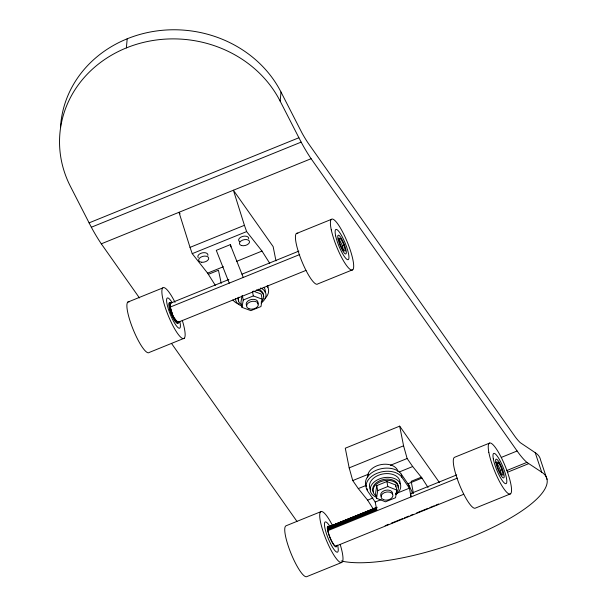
<?xml version="1.0" encoding="UTF-8"?>
<svg xmlns="http://www.w3.org/2000/svg" width="607" height="607" viewBox="0 0 607 607"><rect width="100%" height="100%" fill="white"/><g stroke="black" fill="none" stroke-linecap="round" stroke-linejoin="round"><path stroke-width="0.91" d="M305.989 270.396L178.261 322.211C172.79 318.637 170.499 310.04 169.952 303.568L170.863 303.227M139.451 297.946L101.301 243.824A76.277 16.131 67.9 0 1 91.338 227.238L70.366 186.281A115.823 104.745 5.2 0 1 126.37 47.907L127.197 38.795M341.149 560.959A115.823 32.77 -18.4 0 0 481.753 532.521A115.823 32.77 -18.4 0 0 541.717 472.193L526.906 462.382A76.277 16.131 67.9 0 1 517.126 450.993L311.11 158.708A76.277 16.131 67.9 0 1 301.148 142.121L280.168 101.164L281.003 92.052A115.823 104.745 5.2 0 0 153.981 31.352A115.823 104.745 5.2 0 0 60.51 127.295M336.331 545.503A10.296 2.178 67.9 0 1 332.355 542.294A10.296 2.178 67.9 0 1 327.917 530.632L328.114 527.081L377.068 507.217M376.772 485.63L375.589 493.263L376.537 498.264L385.46 501.807L395.567 497.71L396.743 490.069L395.794 485.069L386.871 481.533L376.772 485.63L377.721 490.623L376.537 498.264M395.529 486.768L395.794 485.069M242.026 295.784L240.941 302.225L242.003 307.377L250.866 310.64L260.972 306.543L262.201 299.183L261.147 294.031L253.165 291.094M242.003 307.377L243.24 300.017L242.352 295.723M178.579 321.505L178.261 322.211M169.952 303.978L170.188 307.294L172.517 314.198L171.819 314.79L175.074 320.784M89.047 222.883L298.849 137.774M91.338 227.238L301.148 142.121M101.301 243.824L311.11 158.708M215.318 285.336L207.594 273.135L192.237 253.658L190.029 247.375L244.424 225.311L233.399 190.234L273.142 246.601L275.973 260.904M192.237 253.658L246.632 231.593L261.989 251.07L269.766 263.355M243.248 277.452L230.265 244.659L216.282 250.334L229.256 283.128M296.322 233.589L331.285 219.408M127.781 302.119L162.752 287.938M207.594 273.135L223.391 266.731M236.548 261.389L261.989 251.07M208.36 274.341L218.459 270.244L221.259 283.408M169.49 303.591L228.885 279.501M242.003 274.174L298.872 251.108M299.699 254.545L169.421 307.4A10.296 2.178 67.9 0 0 171.394 313.69M340.808 238.718L338.797 238.027L340.019 243.87L343.266 250.403L345.277 251.101L344.055 245.258L340.808 238.718L339.252 239.348L342.5 245.888L343.547 250.896M342.5 245.888L344.055 245.258M176.895 322.575L177.676 322.264M243.24 300.017L253.339 295.92L262.201 299.183M352.788 269.72L317.818 283.901A27.452 5.804 67.9 0 1 301.239 259.804A27.452 5.804 67.9 0 1 297.847 233.316M184.247 338.251L149.276 352.432A27.452 5.804 67.9 0 1 132.698 328.334A27.452 5.804 67.9 0 1 129.306 301.846M439.415 482.519L399.679 426.144L345.284 448.209L349.177 467.876L352.743 480.569L358.297 488.597L367.599 500.145L373.146 508.78M349.177 467.876L403.572 445.804L399.679 426.144M352.743 480.569L368.532 474.166M390.476 465.266L407.138 458.505L412.692 466.533L421.994 478.073L428.041 487.504M358.297 488.597L366.196 485.395M399.535 471.867L412.692 466.533M489.523 443.11L454.56 457.299A27.452 5.804 67.9 0 0 459.636 485.122A27.452 5.804 67.9 0 0 475.296 508.142L510.259 493.954M320.982 511.625L286.011 525.806A27.452 5.804 67.9 0 0 291.094 553.637A27.452 5.804 67.9 0 0 306.747 576.65L341.718 562.461M377.721 490.623L387.82 486.526L396.743 490.069M421.296 477.216L411.197 481.313L413.443 493.612M367.599 500.145L372.865 498.006M407.957 483.771L421.994 478.073M395.718 493.711L409.399 488.157L401.834 477.239A18.878 12.671 -10.8 0 0 377.175 473.248A18.878 12.671 -10.8 0 0 367.645 491.109L375.209 502.027L381.188 499.599M411.265 493.347L456.722 474.909M327.901 527.301L376.856 507.444M375.953 507.968L328.114 527.081M327.757 527.688L376.712 507.824M352.963 517.589L355.596 516.519M357.356 515.806L359.989 514.736M501.321 457.405L517.126 450.993M327.689 528.219L376.644 508.363L376.719 509.85L327.765 529.706M327.689 528.894L376.644 509.038M327.917 530.632L457.397 478.111M498.908 463.035L496.693 461.783L497.679 467.284L500.881 474.037L503.089 475.281L502.103 469.78L498.908 463.035L497.353 463.665L500.547 470.417L501.374 475M500.547 470.417L502.103 469.78M506.716 470.577L526.906 462.382M507.535 472.238L528.598 463.695M385.119 525.708L388.624 524.281M391.257 523.219L402.661 518.59M404.414 517.877L408.807 516.102M410.56 515.389L413.192 514.319M416.698 512.892L428.102 508.271M429.862 507.558L434.248 505.775M436.001 505.062L438.633 504M335.967 546.11L463.695 494.288M176.849 321.664L177.699 322.203M547.028 479.409L540.526 459.886A115.823 32.77 -18.4 0 0 535.215 452.678L520.313 442.693A54.827 11.594 67.9 0 1 514.827 436.312L308.303 143.335A54.827 11.594 67.9 0 1 302.051 133.077L281.003 92.052M180.097 213.846L179.004 212.298L190.029 247.375M171.606 343.57L296.96 521.413M366.211 486.495A18.878 12.671 -10.8 0 1 377.721 469.697A18.878 12.671 -10.8 0 1 401.242 474.113L408.807 485.039L412.616 492.983M174.748 318.736L175.855 320.466M244.424 225.311L246.632 231.593M535.215 452.678L541.717 472.193M403.572 445.804L407.138 458.505M252.459 291.626L253.339 295.92M375.209 502.027L376.719 509.85M408.807 485.039L411.06 496.905A10.296 2.178 67.9 0 1 411.887 493.392M401.242 474.113L401.834 477.239M386.871 481.533L387.82 486.526M367.197 488.764L367.493 490.327M126.37 47.907A115.823 104.745 5.2 0 1 280.168 101.164M370.756 489.841A15.441 10.365 -10.8 0 1 382.387 474.067A15.441 10.365 -10.8 0 1 399.945 483.726M376.431 497.3A15.441 10.365 -10.8 0 1 373.722 482.413A15.441 10.365 -10.8 0 1 396.007 479.257A15.441 10.365 -10.8 0 1 395.802 494.561M367.698 477.079A15.441 10.365 -10.8 0 1 381.257 464.567A15.441 10.365 -10.8 0 1 398.071 471.631M373.396 491.981A12.868 8.642 -10.8 0 1 384.041 479.393A12.868 8.642 -10.8 0 1 398.124 487.55M337.591 545.101A16.298 3.445 67.9 0 1 333.767 549.138A16.298 3.445 67.9 0 1 324.692 526.876A16.298 3.445 67.9 0 1 330.094 526.724M375.763 495.661A12.868 8.642 -10.8 0 1 376.856 483.787A12.868 8.642 -10.8 0 1 394.08 481.738A12.868 8.642 -10.8 0 1 395.984 493.256M336.665 546.308A11.138 2.36 67.9 0 1 329.366 536.216A11.138 2.36 67.9 0 1 329.472 527.172M381.204 496.374A6.009 4.029 -10.8 0 1 385.726 490.236A6.009 4.029 -10.8 0 1 392.554 493.992M340.201 544.547A27.452 5.804 67.9 0 1 336.286 558.592A27.452 5.804 67.9 0 1 319.874 518.12A27.452 5.804 67.9 0 1 332.484 525.518M198.201 257.641A5.144 2.967 -13.3 0 1 202.23 252.876A5.144 2.967 -13.3 0 1 207.882 255.395M178.951 322.142A11.138 2.36 67.9 0 1 171.902 313.174A11.138 2.36 67.9 0 1 171.394 303.014M267.08 286.049A18.878 12.14 -11.6 0 1 264.993 298.5M238.908 304.175A18.878 12.14 -11.6 0 1 232.891 299.919M246.662 305.48A6.009 3.862 -11.6 0 1 251.996 299.38A6.009 3.862 -11.6 0 1 257.626 304.054M256.45 289.911A12.868 8.278 -11.6 0 1 261.276 301.891M241.1 304.532A12.868 8.278 -11.6 0 1 238.847 297.202M230.265 244.659A7.724 4.446 -13.3 0 1 230.797 246.897M178.17 322.461A11.138 2.36 67.9 0 1 171.121 313.485A11.138 2.36 67.9 0 1 170.62 303.333M267.77 285.753A18.878 12.14 -11.6 0 1 267.975 287.331M239.689 241.7A5.144 2.967 -13.3 0 1 242.314 236.525A5.144 2.967 -13.3 0 1 248.688 238.801M179.884 321.816A16.298 3.445 67.9 0 1 175.711 324.897A16.298 3.445 67.9 0 1 166.819 302.825A16.298 3.445 67.9 0 1 172.16 302.635M238.726 300.935A12.868 8.278 -11.6 0 1 238.141 297.4M258.332 289.205A12.868 8.278 -11.6 0 1 263.415 296.284M260.623 287.999A15.441 9.932 -11.6 0 1 261.048 303.06M241.715 306.004A15.441 9.932 -11.6 0 1 235.524 298.394M263.977 287.308A15.441 9.932 -11.6 0 1 265.153 292.316M182.259 320.299A27.452 5.804 67.9 0 1 178.405 334.594A27.452 5.804 67.9 0 1 161.993 293.856A27.452 5.804 67.9 0 1 175.028 302.354M383.495 499.69A6.009 4.029 -10.8 0 0 392.911 495.866A6.009 4.029 -10.8 0 0 384.595 492.565A6.009 4.029 -10.8 0 0 383.495 499.69M495.798 462.473A10.137 2.147 67.9 0 0 503.066 477.815A10.137 2.147 67.9 0 0 500.821 465.311A10.137 2.147 67.9 0 0 495.798 462.473M493.316 458.869A16.298 3.445 67.9 0 0 505.024 483.483A16.298 3.445 67.9 0 0 501.336 463.247A16.298 3.445 67.9 0 0 493.316 458.869M488.817 452.261A27.452 5.804 67.9 0 0 508.537 493.711A27.452 5.804 67.9 0 0 502.323 459.628A27.452 5.804 67.9 0 0 488.817 452.261M201.736 262.27A5.144 2.967 -13.3 0 0 208.694 258.021A5.144 2.967 -13.3 0 0 200.621 257.262A5.144 2.967 -13.3 0 0 201.736 262.27M241.442 245.516A5.144 2.967 -13.3 0 0 249.5 242.216A5.144 2.967 -13.3 0 0 242.497 240.167A5.144 2.967 -13.3 0 0 241.442 245.516M338.053 239.082A10.137 2.147 67.9 0 0 345.421 253.946A10.137 2.147 67.9 0 0 342.636 240.66A10.137 2.147 67.9 0 0 338.053 239.082M248.976 308.773A6.009 3.862 -11.6 0 0 258.392 304.949A6.009 3.862 -11.6 0 0 250.13 301.907A6.009 3.862 -11.6 0 0 248.976 308.773M331.278 229.871A27.452 5.804 67.9 0 0 351.263 269.994A27.452 5.804 67.9 0 0 343.57 233.824A27.452 5.804 67.9 0 0 331.278 229.871M335.648 235.835A16.298 3.445 67.9 0 0 347.515 259.659A16.298 3.445 67.9 0 0 342.947 238.187A16.298 3.445 67.9 0 0 335.648 235.835"/></g></svg>
